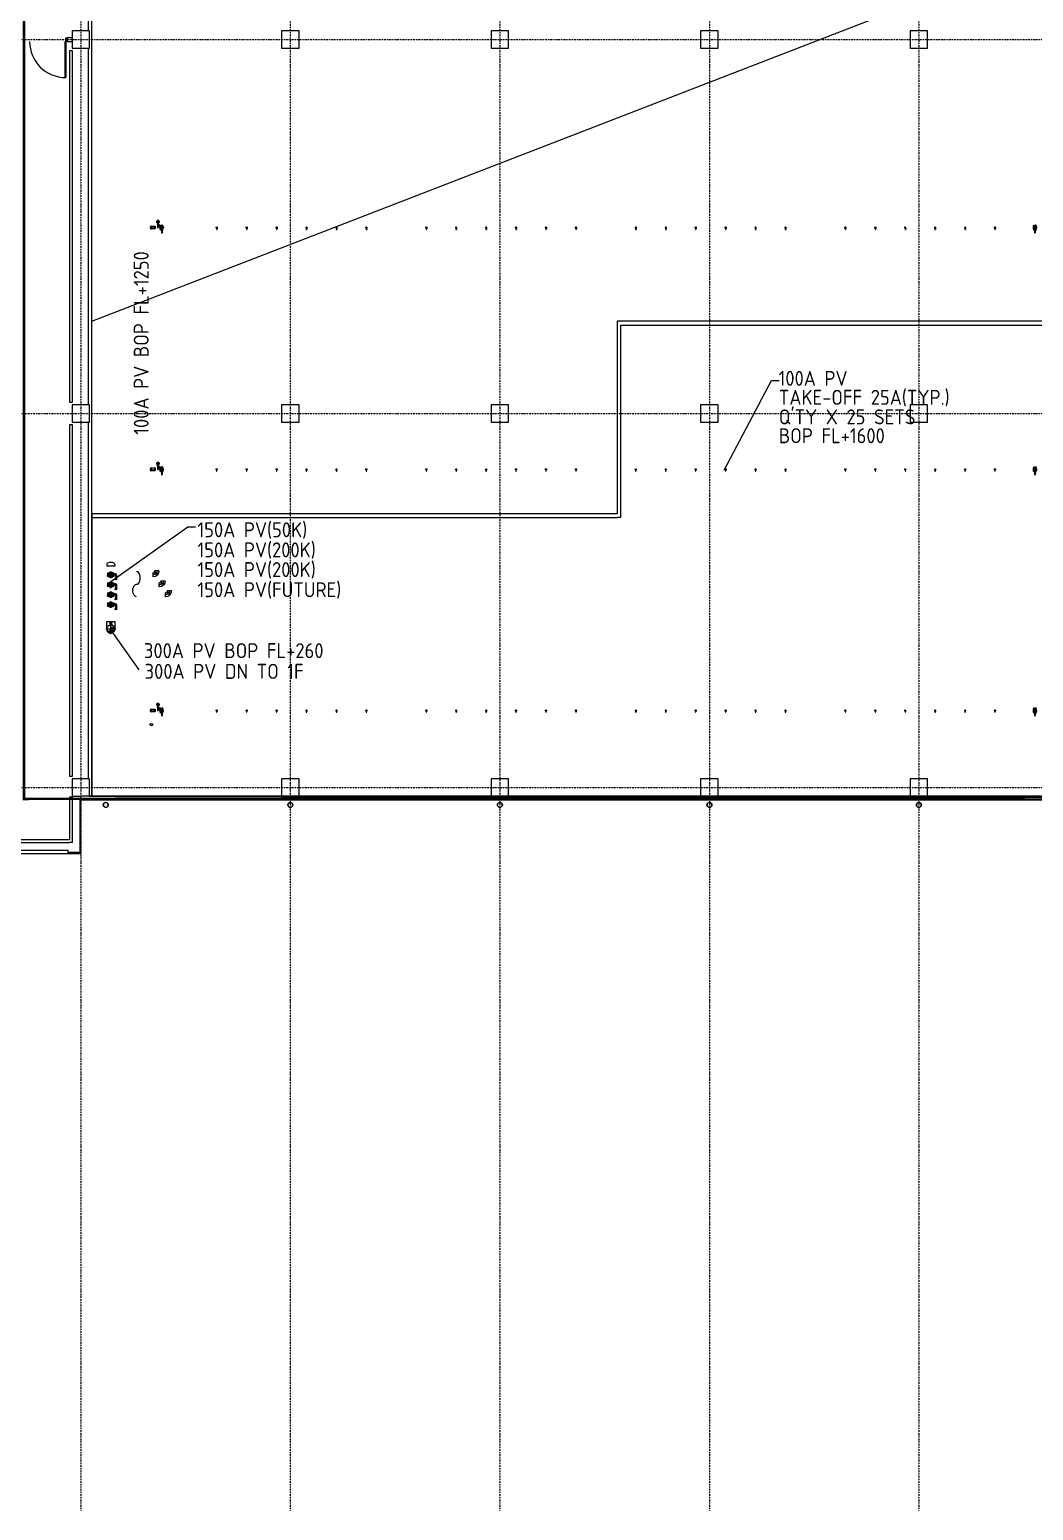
# Model space of a CAD drawing. Extents: x -122301 to 290600, y -29000 to 395522.
# Drawn here: x 15950 to 56188, y -29000 to 30400 of the extents above; entities that cross this region are included whole.
import ezdxf
from ezdxf.enums import TextEntityAlignment as Align

# ---------------------------------------------------------------- set-up
doc = ezdxf.new("R2010")
doc.units = 0
doc.header["$LTSCALE"] = 10
for name, pattern in [('H12PL2$0$JJP_三點線', [0.9, 0.3, -0.15, 0, -0.15, 0, -0.15, 0, -0.15]), ('XFM7P20PV$0$CENTER', [2, 1.25, -0.25, 0.25, -0.25]), ('XFM7P20PV$0$中心', [29.999999, 12, -6, 6, -6]), ('XFM7P20PV-200K$0$CENTER', [2, 1.25, -0.25, 0.25, -0.25])]:
    doc.linetypes.add(name, pattern=pattern)
for name, color, linetype in [('H12PL2$0$A-OBJE-2D', 252, 'Continuous'), ('H12PL2$0$A-OBJE-MEP', 252, 'Continuous'), ('H12PL2$0$A-WALL-EX', 252, 'Continuous'), ('H12PL2$0$A-WALL-IN', 252, 'Continuous'), ('H12PL2$0$A-WALL-IN.200K', 252, 'Continuous'), ('H12PL2$0$Door', 252, 'Continuous'), ('H12PL2$0$S-COL', 252, 'Continuous'), ('H12PL2$0$S-GRID', 252, 'Continuous'), ('H12PL2$0$S-SLAB-SHOW.200K', 252, 'Continuous'), ('XFM7P20PV$0$PIPE-TEXT', 252, 'Continuous'), ('XFM7P20PV$0$U-PV-PIPE', 252, 'Continuous'), ('XFM7P20PV$0$U-PV-TXT', 252, 'Continuous'), ('XFM7P20PV-200K$0$PCWS-16.7-P', 4, 'Continuous'), ('XFM7P20PV-200K$0$PIPE-TEXT', 1, 'Continuous'), ('XFM7P20PV-200K$0$U-PV-PIPE', 180, 'Continuous'), ('XFM7P20PV-200K$0$U-PV-TXT', 3, 'Continuous')]:
    doc.layers.add(name, color=color, linetype=linetype)
doc.styles.add('XFM7P20PV$0$aa-txt', font='isocp.shx', dxfattribs={"bigfont": 'chineset'})
doc.styles.add('XFM7P20PV$0$dim-txt', font='isocp.shx', dxfattribs={"width": 0.7, "bigfont": 'chineset'})
doc.styles.add('XFM7P20PV$0$Standard', font='txt.shx', dxfattribs={"bigfont": 'chineset.shx'})
doc.styles.add('XFM7P20PV-200K$0$aa-txt', font='isocp.shx', dxfattribs={"bigfont": 'chineset'})
doc.styles.add('XFM7P20PV-200K$0$dim-txt', font='isocp.shx', dxfattribs={"width": 0.7, "bigfont": 'chineset'})
doc.dimstyles.new('XFM7P20PV$0$adim-100', dxfattribs={"dimscale": 100, "dimtxt": 0.25, "dimasz": 0.25, "dimexe": 0.1, "dimexo": 0.5, "dimgap": 0.15, "dimtad": 0, "dimdec": 4, "dimtxsty": 'XFM7P20PV$0$dim-txt', "dimcen": -0.025, "dimclrd": 3, "dimclre": 3, "dimclrt": 256, "dimadec": 0, "dimazin": 0, "dimtfac": 1, "dimtdec": 4, "dimtmove": 0, "dimatfit": 3, "dimfxl": 1.25, "dimarcsym": 0})
doc.dimstyles.new('XFM7P20PV-200K$0$adim-100', dxfattribs={"dimscale": 100, "dimtxt": 0.25, "dimasz": 0.25, "dimexe": 0.1, "dimexo": 0.5, "dimgap": 0.15, "dimtad": 0, "dimdec": 4, "dimtxsty": 'XFM7P20PV-200K$0$dim-txt', "dimcen": -0.025, "dimclrd": 3, "dimclre": 3, "dimclrt": 256, "dimadec": 0, "dimazin": 0, "dimtfac": 1, "dimtdec": 4, "dimtmove": 0, "dimatfit": 3, "dimfxl": 1.25, "dimarcsym": 0})

# ---------------------------------------------------------------- blocks, each defined once
blk = doc.blocks.new('H12PL2')
at = {"layer": 'H12PL2$0$A-OBJE-2D', "lineweight": 0}
blk.add_line((18450, 18700), (192000, 85950), dxfattribs=at)
at = {"layer": 'H12PL2$0$A-OBJE-MEP', "lineweight": 0, "flags": 128}
for points in [[(19095, -700, 1), (18905, -700, 1)], [(26495, -700, 1), (26305, -700, 1)], [(34895, -700, 1), (34705, -700, 1)], [(43295, -700, 1), (43105, -700, 1)], [(51695, -700, 1), (51505, -700, 1)]]:
    blk.add_lwpolyline(points, format="xyb", close=True, dxfattribs=at)
at = {"layer": 'H12PL2$0$A-OBJE-MEP', "lineweight": 0}
for centre in [(19000, -700), (26400, -700), (34800, -700), (43200, -700), (51600, -700)]:
    blk.add_circle(centre, 100, dxfattribs=at)
at = {"layer": 'H12PL2$0$A-WALL-EX', "lineweight": 0}
blk.add_line((68150, -465), (18000, -465), dxfattribs=at)
at = {"layer": 'H12PL2$0$A-WALL-EX', "lineweight": 0, "flags": 128}
for points in [[(18000, -482.5), (17965, -482.5)], [(17965, -482.5), (17965, -2615)], [(68150, -350), (18000, -350)], [(18000, -465), (18000, -350)], [(18000, -482.5), (18000, -465)], [(18000, -500), (68150, -500)], [(18000, -500), (68150, -500)], [(18000, -500), (68150, -500)], [(18000, -2650), (18000, -500)], [(17500, -2530), (-380, -2530)], [(-380, -2650), (17500, -2650)], [(17500, -2650), (17500, -2530)], [(17965, -2615), (17500, -2615)], [(17500, -2615), (17500, -2650)], [(17500, -2650), (17965, -2650)], [(17965, -2650), (18000, -2650)]]:
    blk.add_lwpolyline(points, dxfattribs=at)
at = {"layer": 'H12PL2$0$A-WALL-IN', "lineweight": 0}
blk.add_line((17450, 29925), (17450, 30075), dxfattribs=at)
at = {"layer": 'H12PL2$0$A-WALL-IN', "lineweight": 0, "flags": 128}
for points in [[(18450, -350), (18450, 83030)], [(18300, 44650), (18300, 30350)], [(17650, 30075), (17450, 30075)], [(17450, 29925), (17650, 29925)], [(17672, 29550), (17550, 29550)], [(17550, 29550), (17550, 15450)], [(17672, 15450), (17672, 29550)], [(18300, 29650), (18300, 15350)], [(17550, 15450), (17672, 15450)], [(17672, 14550), (17550, 14550)], [(17550, 14550), (17550, 450)], [(17672, 450), (17672, 14550)], [(18300, 14650), (18300, 350)], [(17550, 450), (17672, 450)], [(17672, -385), (17550, -385)], [(17550, -385), (17550, -2100)], [(17672, -2212.5), (17672, -385)], [(18350, -350), (18450, -350)], [(-112.5, -2212.5), (17550, -2212.5)], [(17550, -2100), (0, -2100)], [(17672, -2212.5), (17550, -2212.5)]]:
    blk.add_lwpolyline(points, dxfattribs=at)
at = {"layer": 'H12PL2$0$A-WALL-IN.200K', "lineweight": 0, "flags": 128}
for points in [[(39500, 18700), (39500, 18550)], [(243150, 18700), (39500, 18700)], [(39500, 18550), (39500, 10975)], [(39650, 10825), (39650, 18550)], [(39650, 18550), (178300, 18550)], [(39500, 10975), (18450, 10975)], [(18450, 10825), (18450, 10975)], [(18450, 10825), (39500, 10825)], [(39650, 10825), (39500, 10825)]]:
    blk.add_lwpolyline(points, dxfattribs=at)
at = {"layer": 'H12PL2$0$Door', "lineweight": 0}
for p, q in [((17370, 28475), (17370, 29925)), ((17370, 29925), (17400, 29925)), ((17400, 29925), (17400, 30075)), ((17400, 30075), (17450, 30075)), ((17400, 29925), (17400, 28475)), ((17450, 29925), (17400, 29925)), ((17450, 30075), (17450, 29925)), ((17400, 28475), (17370, 28475))]:
    blk.add_line(p, q, dxfattribs=at)
blk.add_arc((17400, 29925), 1450, 180, 270, dxfattribs=at)
at = {"layer": 'H12PL2$0$S-COL', "lineweight": 0, "flags": 128}
for points in [[(17650, 29650), (18350, 29650), (18350, 30350), (17650, 30350)], [(17650, 29650), (18350, 29650), (18350, 30350), (17650, 30350)], [(26050, 29650), (26750, 29650), (26750, 30350), (26050, 30350)], [(34450, 29650), (35150, 29650), (35150, 30350), (34450, 30350)], [(42850, 29650), (43550, 29650), (43550, 30350), (42850, 30350)], [(51250, 29650), (51950, 29650), (51950, 30350), (51250, 30350)], [(17650, 14650), (18350, 14650), (18350, 15350), (17650, 15350)], [(17650, 14650), (18350, 14650), (18350, 15350), (17650, 15350)], [(26050, 14650), (26750, 14650), (26750, 15350), (26050, 15350)], [(34450, 14650), (35150, 14650), (35150, 15350), (34450, 15350)], [(42850, 14650), (43550, 14650), (43550, 15350), (42850, 15350)], [(51250, 14650), (51950, 14650), (51950, 15350), (51250, 15350)]]:
    blk.add_lwpolyline(points, close=True, dxfattribs=at)
for points in [[(18350, -350), (18350, 350), (17650, 350), (17650, -350), (18000, -350)], [(18350, -350), (18350, 350), (17650, 350), (17650, -350), (18000, -350)], [(26750, -350), (26750, 350), (26050, 350), (26050, -350)], [(35150, -350), (35150, 350), (34450, 350), (34450, -350)], [(43550, -350), (43550, 350), (42850, 350), (42850, -350)], [(51950, -350), (51950, 350), (51250, 350), (51250, -350)]]:
    blk.add_lwpolyline(points, dxfattribs=at)
at = {"layer": 'H12PL2$0$S-GRID', "linetype": 'H12PL2$0$JJP_三點線', "lineweight": 0}
for p, q in [((18000, 128250), (18000, -28000)), ((26400, 128250), (26400, -28000)), ((34800, 128250), (34800, -28000)), ((43200, 128250), (43200, -28000)), ((51600, 128250), (51600, -28000)), ((-29000, 30000), (289600, 30000)), ((-29000, 15000), (289600, 15000)), ((-29000, 0), (289600, 0)), ((18000, -28000), (18000, -29000)), ((26400, -28000), (26400, -29000)), ((34800, -28000), (34800, -29000)), ((43200, -28000), (43200, -29000)), ((51600, -28000), (51600, -29000))]:
    blk.add_line(p, q, dxfattribs=at)
at = {"layer": 'H12PL2$0$S-SLAB-SHOW.200K', "lineweight": 0, "flags": 128}
blk.add_lwpolyline([(18450, -350), (167450, -350), (167450, 15400), (178450, 15400), (178450, 18700), (39500, 18700), (39500, 10975), (18450, 10975)], close=True, dxfattribs=at)
blk = doc.blocks.new('XFM7P20PV$0$A$Cab634a56')
at = {"layer": 'XFM7P20PV$0$U-PV-PIPE'}
h = blk.add_hatch(dxfattribs=at)
h.set_pattern_fill('ANSI31', color=3, scale=15, style=0)
h.set_pattern_definition([(45, (-38206.89, -63929.86), (-33.67596, 33.67596), [])])
edge = h.paths.add_edge_path()
edge.add_arc((127, 151), 84.1, 90, 270)
edge.add_arc((127, 109), 42.1, 270, 450)
edge.add_arc((127, 193), 42.1, 90, 270, ccw=False)
at = {"layer": 'XFM7P20PV$0$U-PV-PIPE', "color": 3}
for p, q in [((254, 151, 0), (0, 151, 0)), ((63, 256, 0), (68, 246, 0)), ((63, 45, 0), (68, 56, 0)), ((72, 260, 0), (75, 253, 0)), ((72, 42, 0), (75, 49, 0)), ((77, 353, 0), (184, 353, 0)), ((77, 353, 0), (77, 350, 0)), ((77, 350, 0), (184, 350, 0)), ((85, 289, 0), (101, 289, 0)), ((85, 280, 0), (95, 280, 0)), ((85, 22, 0), (95, 22, 0)), ((85, 13, 0), (168, 13, 0)), ((90, 350, 0), (90, 342, 0)), ((91, 341, 0), (162, 341, 0)), ((94, 341, 0), (94, 337, 0)), ((96, 337, 0), (104, 337, 0)), ((97, 337, 0), (97, 341, 0)), ((100, 335, 0), (100, 343, 0)), ((100, 220, 0), (154, 220, 0)), ((100, 82, 0), (154, 82, 0)), ((100, 82, 0), (154, 82, 0)), ((100, 82, 0), (154, 82, 0)), ((103, 337, 0), (103, 341, 0)), ((103, 217, 0), (103, 191, 0)), ((103, 191, 0), (150, 191, 0)), ((103, 84, 0), (103, 111, 0)), ((150, 111, 0), (103, 111, 0)), ((104, 353, 0), (141, 353, 0)), ((105, 337, 0), (105, 341, 0)), ((106, 220, 0), (147, 220, 0)), ((106, 82, 0), (147, 82, 0)), ((106, 82, 0), (147, 82, 0)), ((106, 82, 0), (147, 82, 0)), ((109, 151, 0), (109, 181, 0)), ((109, 181, 0), (145, 181, 0)), ((109, 151, 0), (109, 120, 0)), ((145, 120, 0), (109, 120, 0)), ((110, 332, 0), (110, 256, 0)), ((110, 332, 0), (110, 256, 0)), ((110, 45, 0), (110, 13, 0)), ((112, 362, 0), (112, 373, 0)), ((115, 376, 0), (140, 376, 0)), ((118, 199, 0), (134, 199, 0)), ((119, 98, 0), (135, 98, 0)), ((121, 369, 0), (132, 369, 0)), ((121, 369, 0), (121, 250, 0)), ((122, 376, 0), (337, 376, 0)), ((127, 385, 0), (127, 0, 0)), ((127, 260, 0), (127, 41, 0)), ((132, 369, 0), (132, 250, 0)), ((144, 362, 0), (195, 362, 0)), ((144, 362, 0), (144, 355, 0)), ((144, 332, 0), (144, 256, 0)), ((144, 45, 0), (144, 13, 0)), ((145, 151, 0), (145, 181, 0)), ((145, 151, 0), (145, 120, 0)), ((148, 337, 0), (148, 341, 0)), ((150, 337, 0), (158, 337, 0)), ((150, 217, 0), (150, 191, 0)), ((150, 84, 0), (150, 111, 0)), ((151, 337, 0), (151, 341, 0)), ((168, 289, 0), (153, 289, 0)), ((154, 335, 0), (154, 343, 0)), ((157, 337, 0), (157, 341, 0)), ((168, 280, 0), (158, 280, 0)), ((168, 22, 0), (158, 22, 0)), ((159, 337, 0), (159, 341, 0)), ((164, 350, 0), (164, 342, 0)), ((182, 260, 0), (179, 253, 0)), ((182, 42, 0), (179, 49, 0)), ((181, 337, 0), (201, 349, 0)), ((181, 337, 0), (181, 348, 0)), ((183, 349, 0), (182, 349, 0)), ((184, 354, 0), (184, 362, 0)), ((184, 354, 0), (187, 354, 0)), ((184, 353, 0), (184, 350, 0)), ((184, 350, 0), (184, 352, 0)), ((185, 353, 0), (190, 354, 0)), ((190, 256, 0), (186, 246, 0)), ((190, 45, 0), (186, 56, 0)), ((187, 354, 0), (187, 362, 0)), ((190, 354, 0), (193, 354, 0)), ((192, 347, 0), (193, 354, 0)), ((193, 354, 0), (200, 358, 0)), ((202, 364, 0), (214, 364, 0)), ((208, 359, 0), (208, 370, 0)), ((209, 351, 0), (257, 341, 0)), ((219, 358, 0), (231, 356, 0)), ((221, 367, 0), (266, 367, 0)), ((229, 365, 0), (240, 367, 0)), ((229, 365, 0), (243, 365, 0)), ((229, 364, 0), (243, 362, 0)), ((229, 364, 0), (243, 364, 0)), ((229, 362, 0), (243, 362, 0)), ((229, 360, 0), (243, 358, 0)), ((229, 360, 0), (243, 360, 0)), ((229, 359, 0), (242, 356, 0)), ((242, 356, 0), (229, 358, 0)), ((231, 360, 0), (231, 356, 0)), ((231, 356, 0), (243, 354, 0)), ((232, 361, 0), (242, 359, 0)), ((236, 371, 0), (236, 383, 0)), ((236, 369, 0), (236, 350, 0)), ((243, 358, 0), (242, 353, 0)), ((242, 353, 0), (335, 335, 0)), ((335, 335, 0), (327, 324, 0))]:
    blk.add_line(p, q, dxfattribs=at)
at = {"layer": 'XFM7P20PV$0$U-PV-PIPE', "color": 3, "elevation": 0}
blk.add_lwpolyline([(127, 67, -1), (127, 235, 1), (127, 151, -1)], format="xyb", close=True, dxfattribs=at)
at = {"layer": 'XFM7P20PV$0$U-PV-PIPE', "color": 3}
for centre, radius in [((127, 151, 0), 98.9), ((127, 151, 0), 90.5), ((127, 151, 0), 84.1), ((127, 151, 0), 82.5), ((127, 199, 0), 3.79), ((127, 98, 0), 3.79), ((208, 364, 0), 2.8), ((208, 364, 0), 2.8)]:
    blk.add_circle(centre, radius, dxfattribs=at)
for centre, radius, start, end in [((127, 151, 0), 109, 165.75197, 194.24803), ((20, 194, 0), 16.6, 276.14911, 39.85089), ((20, 108, 0), 16.6, 320.14911, 83.85089), ((127, 151, 0), 109, 122.38367, 150.24803), ((127, 151, 0), 109, 209.75197, 237.61633), ((127, 151, 0), 74.4, 111.26509, 248.56374), ((85, 265, 0), 23.6, 90, 202.12738), ((85, 36, 0), 23.6, 157.87262, 270), ((52, 239, 0), 17, 310.24592, 22.12738), ((52, 62, 0), 17, 337.87262, 49.75408), ((85, 265, 0), 14.5, 90, 202.12738), ((85, 36, 0), 14.5, 157.87262, 270), ((89, 258, 0), 15, 202.12738, 289.59243), ((89, 44, 0), 15, 70.40757, 157.87262), ((91, 342, 0), 1.58, 180, 270), ((96, 338, 0), 1.64, 212.34398, 327.65602), ((95, 265, 0), 14.5, 0, 90), ((95, 36, 0), 14.5, 270, 0), ((100, 342, 0), 5.42, 239.2794, 300.7206), ((127, 151, 0), 74.4, 68.65875, 111.34125), ((127, 151, 0), 74.4, 248.65875, 291.34125), ((127, 151, 0), 74.4, 248.65875, 291.34125), ((127, 151, 0), 74.4, 248.65875, 291.34125), ((101, 332, 0), 9.16, 0, 90), ((101, 298, 0), 9.08, 270, 0), ((100, 256, 0), 10, 284.41458, 0), ((100, 45, 0), 10, 0, 75.58542), ((104, 338, 0), 1.64, 212.34398, 327.65602), ((106, 217, 0), 2.93, 90, 180), ((105, 191, 0), 1.95, 180, 237.20283), ((105, 111, 0), 1.95, 122.79717, 180), ((106, 85, 0), 2.93, 180, 270), ((106, 85, 0), 2.93, 180, 270), ((106, 84, 0), 2.93, 180, 270), ((103, 362, 0), 8.75, 274.46727, 6.15073), ((99, 181, 0), 9.75, 0, 57.20283), ((99, 120, 0), 9.75, 302.79717, 0), ((115, 373, 0), 2.8, 90, 180), ((141, 355, 0), 2.8, 270, 0), ((153, 332, 0), 9.16, 90, 180), ((153, 298, 0), 9.08, 180, 270), ((158, 265, 0), 14.5, 90, 180), ((154, 256, 0), 10, 180, 255.58542), ((154, 45, 0), 10, 104.41458, 180), ((158, 36, 0), 14.5, 180, 270), ((155, 181, 0), 9.75, 122.79717, 180), ((155, 120, 0), 9.75, 180, 237.20283), ((147, 217, 0), 2.93, 0.15727, 90), ((147, 85, 0), 2.93, 270, 359.84273), ((147, 85, 0), 2.93, 270, 359.84273), ((147, 84, 0), 2.93, 270, 359.84273), ((150, 338, 0), 1.64, 212.34398, 327.65602), ((148, 191, 0), 1.95, 302.79717, 0), ((148, 111, 0), 1.95, 0, 57.20283), ((154, 342, 0), 5.42, 239.2794, 300.7206), ((127, 151, 0), 74.4, 291.43626, 68.73491), ((158, 338, 0), 1.64, 212.34398, 327.65602), ((165, 258, 0), 15, 250.40757, 337.87262), ((165, 44, 0), 15, 22.12738, 109.59243), ((162, 342, 0), 1.58, 270, 0), ((168, 265, 0), 23.6, 337.87262, 90), ((168, 265, 0), 14.5, 337.87262, 90), ((168, 36, 0), 23.6, 270, 22.12738), ((168, 36, 0), 14.5, 270, 22.12738), ((182, 348, 0), 0.932, 89.9795, 179.9795), ((183, 350, 0), 0.932, 269.9795, 359.9795), ((185, 352, 0), 0.932, 99.44182, 179.9795), ((202, 239, 0), 17, 157.87262, 229.75408), ((127, 151, 0), 109, 29.75197, 57.61633), ((127, 151, 0), 109, 302.38367, 330.24803), ((202, 62, 0), 17, 130.24592, 202.12738), ((195, 356, 0), 5.73, 46.54247, 90), ((208, 370, 0), 13, 226.54247, 271.32767), ((198, 360, 0), 2.78, 299.9795, 21.61347), ((208, 364, 0), 7.46, 352.23004, 201.61347), ((209, 334, 0), 16.8, 89.9795, 119.9795), ((208, 370, 0), 13, 268.67233, 347.64212), ((220, 363, 0), 4.67, 172.23004, 258.70493), ((234, 194, 0), 16.6, 140.14911, 263.85089), ((234, 108, 0), 16.6, 96.14911, 219.85089), ((229, 365, 0), 0.859, 90, 270), ((229, 361, 0), 0.859, 90, 270), ((229, 359, 0), 0.859, 90, 270), ((229, 357, 0), 0.859, 90, 270), ((229, 361, 0), 0.859, 355.47212, 4.48688), ((232, 360, 0), 0.932, 78.70493, 168.70493), ((127, 151, 0), 109, 345.75197, 14.24803), ((242, 358, 0), 0.932, 348.70493, 78.70493), ((243, 365, 0), 0.859, 269.959, 89.959), ((243, 361, 0), 0.859, 269.959, 89.959), ((243, 357, 0), 0.859, 269.959, 89.959), ((243, 355, 0), 0.859, 269.959, 89.959), ((261, 333, 0), 9.85, 27.07246, 119.81851), ((272, 338, 0), 1.72, 207.07246, 310.56948), ((279, 329, 0), 9.85, 27.82661, 130.56948), ((289, 335, 0), 1.72, 207.82661, 311.02862), ((297, 326, 0), 9.85, 31.69248, 131.02862), ((307, 332, 0), 1.72, 211.69248, 307.24765), ((314, 323, 0), 9.85, 11.6335, 127.24765), ((325, 325, 0), 1.72, 191.6335, 320.41079)]:
    blk.add_arc(centre, radius, start, end, dxfattribs=at)
blk.add_point((164, 350, 0), dxfattribs=at)
blk = doc.blocks.new('XFM7P20PV$0$Ca-200')
for p, q in [((-11, 0), (11, 0)), ((11, -4.3), (11, 0)), ((-11, -4.3), (-11, 0))]:
    blk.add_line(p, q)
for centre, radius, start, end in [((-6.8, -4.3), 4.2, 180, 241.9082), ((0, 8.4), 18.5, 241.9082, 298.0918), ((6.8, -4.3), 4.2, 298.0918, 0)]:
    blk.add_arc(centre, radius, start, end)
blk = doc.blocks.new('XFM7P20PV$0$A$C3258317C')
for p, q in [((0, 237), (0, 68)), ((237, 0), (68, 0))]:
    blk.add_line(p, q)
for radius in [237, 68.3]:
    blk.add_arc((0, 0), radius, 0, 90)
at = {"color": 1, "linetype": 'XFM7P20PV$0$CENTER'}
blk.add_arc((0, 0), 152, 0, 90, dxfattribs=at)
at = {"color": 0, "style": 'XFM7P20PV$0$Standard'}
blk.add_text('SR', height=75, dxfattribs=at).set_placement((54, 57))
blk = doc.blocks.new('XFM7P20PV-200K$0$A$Ca860cff7')
at = {"color": 0, "linetype": 'ByBlock'}
for p, q in [((0, 140), (0, 117)), ((168, 140), (0, 140)), ((25, 36), (2, 98)), ((27, 0), (27, 16)), ((141, 0), (27, 0)), ((141, 0), (141, 16)), ((141, 0), (141, 16)), ((143, 36), (166, 98)), ((168, 140), (168, 117))]:
    blk.add_line(p, q, dxfattribs=at)
for centre, start, end in [((100, 117), 180, 191.18688), ((-73, 16), 0, 11.18688), ((241, 16), 168.81312, 180), ((68, 117), 348.81312, 0)]:
    blk.add_arc(centre, 100, start, end, dxfattribs=at)
blk = doc.blocks.new('XFM7P20PV-200K$0$A$C4b812c41')
at = {"color": 1, "linetype": 'ByBlock'}
for p, q in [((10, 59), (328, 59)), ((82, 81), (67, 95)), ((103, 86), (103, 32)), ((125, 38), (139, 23))]:
    blk.add_line(p, q, dxfattribs=at)
at = {"color": 3, "linetype": 'ByBlock'}
for p, q in [((19, 59), (19, 59)), ((19, 59), (19, 59)), ((23, 63), (51, 63)), ((23, 56), (51, 56)), ((38, 83), (37, 63)), ((37, 56), (38, 35)), ((40, 85), (38, 83)), ((38, 83), (56, 83)), ((38, 35), (40, 33)), ((38, 35), (56, 35)), ((40, 85), (57, 85)), ((40, 33), (57, 33)), ((59, 58), (59, 60)), ((59, 60), (67, 60)), ((59, 58), (67, 58)), ((60, 52), (65, 53)), ((62, 44), (67, 46)), ((64, 70), (64, 68)), ((65, 37), (72, 41)), ((67, 63), (67, 65)), ((67, 60), (67, 58)), ((72, 94), (68, 87)), ((68, 87), (72, 81)), ((70, 31), (73, 34)), ((72, 94), (79, 94)), ((72, 81), (79, 81)), ((73, 59), (87, 68)), ((73, 59), (87, 50)), ((75, 26), (78, 29)), ((83, 87), (79, 94)), ((79, 81), (83, 87)), ((81, 21), (85, 28)), ((85, 128), (85, 121)), ((88, 18), (90, 22)), ((93, 136), (97, 136)), ((94, 76), (122, 76)), ((94, 43), (122, 43)), ((96, 16), (97, 20)), ((97, 136), (97, 131)), ((102, 125), (97, 131)), ((101, 65), (107, 65)), ((101, 54), (107, 54)), ((102, 15), (102, 23)), ((104, 23), (102, 23)), ((104, 15), (102, 15)), ((103, 31), (103, 88)), ((103, 31), (103, 88)), ((103, 78), (103, 39)), ((103, 70), (103, 49)), ((103, 70), (103, 49)), ((103, 70), (103, 49)), ((104, 15), (104, 23)), ((105, 125), (108, 129)), ((108, 17), (108, 21)), ((110, 17), (110, 21)), ((113, 124), (111, 129)), ((112, 24), (111, 24)), ((112, 22), (111, 22)), ((112, 16), (111, 16)), ((112, 15), (111, 15)), ((113, 17), (113, 21)), ((115, 17), (115, 21)), ((116, 124), (120, 128)), ((125, 122), (123, 127)), ((128, 37), (124, 31)), ((124, 31), (128, 25)), ((127, 121), (132, 124)), ((128, 74), (207, 74)), ((128, 45), (207, 45)), ((128, 37), (135, 38)), ((128, 25), (135, 25)), ((135, 117), (134, 122)), ((139, 31), (135, 38)), ((135, 25), (139, 31)), ((137, 116), (143, 118)), ((145, 111), (145, 116)), ((147, 109), (152, 110)), ((161, 30), (147, 30)), ((163, 32), (148, 32)), ((153, 103), (154, 108)), ((155, 101), (160, 101)), ((160, 93), (162, 98)), ((161, 91), (167, 90)), ((163, 32), (161, 30)), ((163, 41), (163, 32)), ((165, 83), (168, 88)), ((172, 41), (165, 41)), ((166, 81), (171, 79)), ((170, 74), (172, 76)), ((207, 74), (228, 72)), ((207, 45), (228, 46)), ((228, 72), (310, 72)), ((228, 46), (310, 46))]:
    blk.add_line(p, q, dxfattribs=at)
for points in [[(81, 109), (0, 109), (0, 85), (57, 85)], [(85, 10), (0, 10), (0, 33), (57, 33)], [(85, 119), (37, 119), (37, 109)], [(170, 10), (170, 0), (37, 0), (37, 10)], [(207, 33), (207, 10), (121, 10)], [(170, 109), (170, 119), (135, 119)], [(207, 85), (207, 109), (145, 109)], [(163, 33), (207, 33)], [(166, 85), (207, 85)]]:
    blk.add_lwpolyline(points, dxfattribs=at)
for points in [[(64, 70, 0.120011), (63, 69, 0.104957), (62, 68, 0.088923), (61, 68, 0.080167), (61, 66, 0.080167), (61, 65, 0.088923), (62, 64, 0.104957), (63, 64, 0.120011), (64, 63, 0.120011), (65, 64, 0.104957), (66, 64, 0.088923), (66, 65, 0.088923)], [(64, 68, 0.120011), (63, 68, 0.104957), (63, 68, 0.088923), (63, 67, 0.080167), (63, 66, 0.080167), (63, 66, 0.088923), (63, 65, 0.104957), (63, 65, 0.120011), (64, 65, 0.120011), (64, 65, 0.104957), (65, 65, 0.088923), (65, 66)], [(67, 63, 0.108254), (68, 64, 0.102013), (69, 64, 0.094273), (70, 65, 0.089446), (70, 66, 0.089446), (70, 68, 0.094273), (69, 69, 0.102013), (68, 69, 0.108254), (67, 70, 0.108254), (66, 69, 0.207462), (65, 68, -0.005899), (65, 66)], [(67, 65, 0.108254), (68, 65, 0.102013), (68, 65, 0.094273), (68, 66, 0.089446), (69, 66, 0.089446), (68, 67, 0.094273), (68, 68, 0.102013), (68, 68, 0.108254), (67, 68, 0.088886), (67, 68, 0.178069), (67, 67, -0.005748), (66, 66, -0.005748)]]:
    blk.add_lwpolyline(points, format="xyb", dxfattribs=at)
for centre in [(76, 87), (131, 31)]:
    blk.add_circle(centre, 5.1, dxfattribs=at)
for centre, radius, start, end in [((23, 59), 3.22, 90, 180), ((23, 59), 3.22, 180, 270), ((103, 59), 52.9, 121.18658, 328.81342), ((63, 66), 1.88, 341.66631, 342.65462), ((66, 66), 0.559, 333.60404, 355.76216), ((66, 121), 19.3, 301.18658, 0), ((93, 128), 7.74, 90, 180), ((111, 59), 25.7, 143.7197, 216.2803), ((94, 72), 3.87, 90, 143.7197), ((94, 46), 3.87, 216.2803, 270), ((101, 59), 5.71, 90, 270), ((103, 126), 1.7, 217.5, 322.5), ((107, 59), 5.71, 270, 90), ((109, 128), 1.7, 27.5, 142.5), ((111, 21), 2.76, 90, 180), ((111, 17), 2.76, 180, 270), ((111, 21), 1.26, 90, 180), ((111, 17), 1.26, 180, 270), ((112, 21), 2.76, 0, 90), ((112, 21), 1.26, 0, 90), ((112, 17), 1.26, 270, 0), ((112, 17), 2.76, 270, 0), ((115, 125), 1.7, 207.5, 312.5), ((121, 126), 1.7, 17.5, 132.5), ((128, 85), 10.5, 233.1301, 270), ((128, 34), 10.5, 90, 126.8699), ((126, 122), 1.7, 197.5, 302.5), ((133, 122), 1.7, 7.5, 122.5), ((137, 117), 1.7, 187.5, 292.5), ((143, 116), 1.7, 357.5, 112.5), ((146, 110), 1.7, 177.5, 282.5), ((165, 22), 19.3, 90, 148.81342), ((152, 108), 1.7, 347.5, 102.5), ((155, 102), 1.7, 167.5, 272.5), ((160, 99), 1.7, 337.5, 92.5), ((161, 93), 1.7, 157.5, 262.5), ((166, 82), 1.7, 147.5, 252.5), ((166, 89), 1.7, 327.5, 82.5), ((171, 77), 1.7, 317.5, 72.5), ((172, 49), 7.74, 270, 325.82289), ((310, 59), 13, 270, 90)]:
    blk.add_arc(centre, radius, start, end, dxfattribs=at)
at = {"color": 1, "linetype": 'ByBlock'}
for start, end in [(121.83335, 148.16665), (301.83335, 328.16665)]:
    blk.add_arc((104, 59), 39.6, start, end, dxfattribs=at)
blk = doc.blocks.new('XFM7P20PV-200K$0$球塞閥-二件式-15A-正視-捷流')
blk.add_line((-31, 56), (-31, 51))
at = {"color": 0, "linetype": 'Continuous', "lineweight": 0, "extrusion": (0, 1, -2.22045e-16)}
for p, q in [((-31, 52), (-30, 52)), ((-30, 52), (-11, 30)), ((-10, 32), (-28, 54)), ((-28, 12), (-15, 12)), ((-28, 0), (-28, 12)), ((-28, 0), (-15, 0)), ((-28, -12), (-28, 0)), ((-15, 0), (-15, 16)), ((5, 16), (-15, 16)), ((-11, 30), (-9, 29)), ((8, 32), (-10, 32)), ((-9, 38), (-9, 33)), ((-9, 38), (-5, 38)), ((-5, 33), (-9, 33)), ((-9, 29), (8, 29)), ((-9, 27), (-9, 16)), ((9, 27), (-9, 27)), ((-7, 23), (-6, 23)), ((-7, 20), (-7, 23)), ((-6, 20), (-7, 20)), ((-6, 23), (-3, 23)), ((-6, 20), (-6, 23)), ((-3, 20), (-6, 20)), ((-5, 38), (5, 38)), ((-5, 33), (-5, 38)), ((5, 33), (-5, 33)), ((-4, 39), (-4, 38)), ((4, 39), (-4, 39)), ((-4, 33), (-4, 32)), ((-4, 29), (-4, 27)), ((-3, 20), (-3, 23)), ((4, 38), (4, 39)), ((4, 32), (4, 33)), ((4, 27), (4, 29)), ((5, 38), (9, 38)), ((5, 33), (5, 38)), ((9, 33), (5, 33)), ((5, 16), (5, 0)), ((7, 0), (7, 17)), ((16, 17), (7, 17)), ((9, 33), (9, 38)), ((9, 17), (9, 27)), ((9, 27), (9, 26)), ((9, 27), (12, 27)), ((9, 26), (9, 21)), ((9, 23), (9, 23)), ((9, 21), (12, 21)), ((12, 20), (9, 20)), ((12, 26), (12, 27)), ((12, 21), (12, 26)), ((12, 23), (12, 20)), ((12, 23), (12, 23)), ((16, 0), (16, 17)), ((16, 12), (28, 12)), ((16, 0), (28, 0)), ((28, 12), (28, 0)), ((28, 0), (28, -12)), ((-28, -12), (-15, -12)), ((-15, -16), (-15, 0)), ((5, -16), (-15, -16)), ((5, 0), (5, -16)), ((5, -16), (7, -17)), ((7, -17), (7, 0)), ((16, -17), (7, -17)), ((16, -17), (16, 0)), ((16, -12), (28, -12))]:
    blk.add_line(p, q, dxfattribs=at)
at = {"color": 0, "linetype": 'Continuous', "lineweight": 0, "extrusion": (0, -1, -2.22045e-16)}
blk.add_line((5, 16), (7, 17), dxfattribs=at)
blk.add_lwpolyline([(-31, 56), (-105, 56), (-105, 51), (-31, 51)])
at = {"color": 0, "linetype": 'Continuous', "lineweight": 0}
blk.add_open_spline([(-28, 54), (-28, 54), (-29, 54), (-29, 55), (-30, 55), (-30, 55), (-31, 55)], degree=3, dxfattribs=at)
for points, knots in [([(12, 27), (12, 28), (12, 29), (11, 30), (11, 30), (10, 31), (10, 31), (9, 31), (8, 32), (8, 32)], [-6.586857, -6.586857, -6.586857, -6.586857, -4.917672, -4.917672, -3.301294, -3.301294, -1.594864, -1.594864, 0, 0, 0, 0]), ([(8, 29), (8, 29), (8, 29), (9, 29), (9, 29), (9, 28), (9, 28), (9, 28), (9, 28), (9, 27)], [-2.501227, -2.501227, -2.501227, -2.501227, -1.860628, -1.860628, -1.243575, -1.243575, -0.629521, -0.629521, 0, 0, 0, 0]), ([(9, 27), (9, 27), (9, 27), (9, 27), (9, 27), (9, 27), (9, 27), (9, 27), (9, 27), (9, 27)], [-0.7942743, -0.7942743, -0.7942743, -0.7942743, -0.7152172, -0.7152172, -0.6166439, -0.6166439, -0.3978503, -0.3978503, 0, 0, 0, 0]), ([(12, 27), (12, 27), (12, 27), (12, 27), (12, 27), (12, 27), (12, 27), (12, 27)], [-0.7953467, -0.7953467, -0.7953467, -0.7953467, -0.3971684, -0.3971684, -0.1815592, -0.1815592, 0, 0, 0, 0])]:
    blk.add_open_spline(points, degree=3, knots=knots, dxfattribs=at)
blk = doc.blocks.new('XFM7P20PV-200K$0$SC-100-壓力表')
for p, q in [((-0.8, 1.1), (9.2, 1.1)), ((-0.8, -1.1), (9.2, -1.1))]:
    blk.add_line(p, q)
at = {"linetype": 'ByBlock'}
for p, q in [((16, 1.1), (14.8, 1.1)), ((17.9, 1.2), (16.2, 1.2)), ((18.7, 1.1), (18.2, 1.1)), ((20.8, 3.6), (21.5, 2.8)), ((21.4, 0.1), (26.1, 1.9)), ((22.4, 1), (21.4, 0.1)), ((22.7, 0.1), (21.4, 0.1)), ((22.1, 4.3), (22.4, 3.3)), ((26.1, 1.9), (22.4, 1)), ((26.1, 1.9), (22.7, 0.1)), ((23.5, 4.5), (23.5, 3.5)), ((24.9, 4.3), (24.6, 3.3)), ((26.1, 3.6), (25.5, 2.8)), ((27.1, 2.6), (26.3, 2)), ((27.8, 1.4), (26.8, 1.1)), ((28, 0), (26.9, 0)), ((16, -1.1), (14.8, -1.1)), ((17.9, -1.2), (16.2, -1.2)), ((18.7, -1.1), (18.2, -1.1)), ((20.8, -3.6), (21.5, -2.8)), ((22.1, -4.3), (22.4, -3.3)), ((23.5, -4.5), (23.5, -3.5)), ((24.9, -4.3), (24.6, -3.3)), ((26.1, -3.6), (25.5, -2.8)), ((27.1, -2.6), (26.3, -2)), ((27.8, -1.4), (26.8, -1.1))]:
    blk.add_line(p, q, dxfattribs=at)
for points in [[(16, -1.6), (16, 1.6)], [(16.2, 2), (17.9, 2)], [(18.2, 1.6), (18.2, -1.6)], [(17.9, -2), (16.2, -2)]]:
    blk.add_lwpolyline(points, dxfattribs=at)
for radius in [4.95, 4.5]:
    blk.add_circle((23.5, 0), radius, dxfattribs=at)
blk.add_arc((0, 0), 1.33, 126.8699, 233.1301)
for centre, radius, start, end in [((16.5, 1.6), 0.483, 120.32442, 239.67558), ((19, 0), 2.99, 156.94702, 203.05298), ((17.7, 1.6), 0.483, 300.32442, 59.67558), ((15.2, 0), 2.99, 336.94702, 23.05298), ((16.5, -1.6), 0.483, 120.32442, 239.67558), ((17.7, -1.6), 0.483, 300.32442, 59.67558)]:
    blk.add_arc(centre, radius, start, end, dxfattribs=at)
for p in [(19, 0), (19.2, 1.4), (19.8, 2.6), (20.8, 3.6), (22.1, 4.3), (23.5, 4.5), (24.9, 4.3), (26.1, 3.6), (27.1, 2.6), (27.8, 1.4), (28, 0), (19.2, -1.4), (22.1, -4.3), (23.5, -4.5), (27.1, -2.6), (27.8, -1.4)]:
    blk.add_point(p, dxfattribs=at)
at = {"xscale": -0.1, "yscale": 0.1, "zscale": 0.1, "rotation": 180}
blk.add_blockref('XFM7P20PV-200K$0$球塞閥-二件式-15A-正視-捷流', (12, 0), dxfattribs=at)
blk = doc.blocks.new('XFM7P20PV-200K$0$球塞閥-二件式-25A-左側-捷流')
at = {"color": 7, "linetype": 'Continuous', "lineweight": 0, "extrusion": (2.22045e-16, 1, -2.22045e-16)}
for p, q in [((-9, 15), (-18, 0)), ((-18, 0), (-9, -15)), ((-14, 32), (-9, 32)), ((-14, 29), (-14, 32)), ((-9, 29), (-14, 29)), ((-10, 72), (11, 72)), ((-10, 68), (-10, 72)), ((-8, 68), (-10, 68)), ((-8, 36), (-9, 36)), ((-9, 21), (-9, 36)), ((9, 15), (-9, 15)), ((8, 72), (-8, 72)), ((-8, 47), (-8, 70)), ((-8, 47), (0, 47)), ((-8, 42), (-8, 47)), ((-8, 41), (-8, 42)), ((0, 42), (-8, 42)), ((8, 41), (-8, 41)), ((-4, 36), (-8, 36)), ((0, 48), (-4, 48)), ((-4, 47), (-4, 48)), ((-4, 41), (-4, 42)), ((-2, 30), (-2, 35)), ((2, 30), (-2, 30)), ((4, 48), (0, 48)), ((0, 47), (8, 47)), ((0, 42), (0, 47)), ((8, 42), (0, 42)), ((2, 35), (2, 30)), ((3, 32), (3, 29)), ((3, 32), (6, 32)), ((6, 29), (3, 29)), ((4, 47), (4, 48)), ((4, 41), (4, 42)), ((8, 36), (4, 36)), ((6, 32), (7, 32)), ((6, 29), (6, 32)), ((7, 29), (6, 29)), ((7, 32), (7, 29)), ((8, 70), (8, 47)), ((11, 68), (8, 68)), ((8, 42), (8, 47)), ((8, 42), (8, 41)), ((9, 36), (8, 36)), ((8, 32), (17, 32)), ((8, 29), (8, 32)), ((17, 29), (8, 29)), ((9, 32), (9, 36)), ((9, 21), (9, 29)), ((18, 0), (9, 15)), ((9, -15), (18, 0)), ((11, 68), (11, 72)), ((17, 29), (17, 32)), ((-9, -15), (9, -15))]:
    blk.add_line(p, q, dxfattribs=at)
at = {"color": 7, "linetype": 'Continuous', "lineweight": 0}
for centre, radius, start, end in [((0, 0), 23.1, 0, 180), ((0, 0), 23.1, 180, 0), ((-4, 35), 1.42, 0, 58.00105), ((4, 35), 1.42, 121.99895, 180)]:
    blk.add_arc(centre, radius, start, end, dxfattribs=at)
for points in [[(-8, 70), (-8, 71), (-8, 71), (-8, 71), (-8, 72), (-8, 72), (-8, 72)], [(8, 72), (8, 72), (8, 72), (8, 71), (8, 71), (8, 71), (8, 70)]]:
    blk.add_open_spline(points, degree=3, dxfattribs=at)
for points, knots in [([(-8, 36), (-8, 37), (-8, 38), (-8, 39), (-8, 39), (-8, 40), (-8, 40), (-8, 40), (-8, 41), (-8, 41)], [-6.586857, -6.586857, -6.586857, -6.586857, -4.917672, -4.917672, -3.301294, -3.301294, -1.594864, -1.594864, 0, 0, 0, 0]), ([(-3, 36), (-3, 36), (-3, 36), (-3, 36), (-4, 36), (-4, 36), (-4, 36), (-4, 36)], [-0.7953467, -0.7953467, -0.7953467, -0.7953467, -0.3971684, -0.3971684, -0.1815592, -0.1815592, 0, 0, 0, 0]), ([(4, 36), (4, 36), (4, 36), (4, 36), (3, 36), (3, 36), (3, 36), (3, 36)], [-0.7950738, -0.7950738, -0.7950738, -0.7950738, -0.6135769, -0.6135769, -0.3980416, -0.3980416, 0, 0, 0, 0]), ([(8, 41), (8, 41), (8, 40), (8, 40), (8, 40), (8, 39), (8, 39), (8, 38), (8, 37), (8, 36)], [-6.585553, -6.585553, -6.585553, -6.585553, -4.991005, -4.991005, -3.284912, -3.284912, -1.668854, -1.668854, 0, 0, 0, 0])]:
    blk.add_open_spline(points, degree=3, knots=knots, dxfattribs=at)
blk = doc.blocks.new('XFM7P20PV-200K$0$A$C1EDF0D7A')
at = {"color": 1, "linetype": 'XFM7P20PV-200K$0$CENTER'}
for p, q in [((0, 70.6501), (0, -70.6501)), ((70.6501, 0), (-152.4, 0))]:
    blk.add_line(p, q, dxfattribs=at)
at = {"color": 0}
blk.add_lwpolyline([(0, -57.15), (-152.4, -57.15), (-152.4, 57.15), (0, 57.15)], dxfattribs=at)
blk.add_arc((0, 0), 57.15, 270, 90, dxfattribs=at)
blk = doc.blocks.new('XFM7P20PV-200K$0$100  PV SUBMAIN')
at = {"layer": 'XFM7P20PV-200K$0$U-PV-PIPE'}
for points in [[(208308, 36594), (207992, 36594), (207992, 36426), (208308, 36426)], [(208234, 36352), (208234, 36668), (208066, 36668), (208066, 36352)]]:
    blk.add_lwpolyline(points, close=True, dxfattribs=at)
at = {"layer": 'XFM7P20PV-200K$0$U-PV-PIPE', "color": 1}
blk.add_circle((208150, 36510), 84.1, dxfattribs=at)
at = {"layer": 'XFM7P20PV-200K$0$PCWS-16.7-P'}
for p, xscale, yscale, zscale, rotation in [((171396, 36510), 10.00000000000001, 10.00000000000001, 10.00000000000001, 90), ((246210, 36510), -10, 10, 10, 270)]:
    blk.add_blockref('XFM7P20PV-200K$0$SC-100-壓力表', p, dxfattribs=dict(at, xscale=xscale, yscale=yscale, zscale=zscale, rotation=rotation))
at = {"layer": 'XFM7P20PV-200K$0$U-PV-PIPE'}
for name, p, rotation in [('XFM7P20PV-200K$0$A$C1EDF0D7A', (171133, 36510), 180), ('XFM7P20PV-200K$0$A$C4b812c41', (171486, 36613), 270), ('XFM7P20PV-200K$0$A$C4b812c41', (206491, 36613, 0), 270), ('XFM7P20PV-200K$0$A$Ca860cff7', (208447, 36426), 90), ('XFM7P20PV-200K$0$A$C4b812c41', (209115, 36613), 270)]:
    blk.add_blockref(name, p, dxfattribs=dict(at, rotation=rotation))
for name, p, xscale, rotation in [('XFM7P20PV-200K$0$球塞閥-二件式-25A-左側-捷流', (173750, 36510), -1, 180), ('XFM7P20PV-200K$0$球塞閥-二件式-25A-左側-捷流', (174951, 36510), -1, 180), ('XFM7P20PV-200K$0$球塞閥-二件式-25A-左側-捷流', (176152, 36510), -1, 180), ('XFM7P20PV-200K$0$球塞閥-二件式-25A-左側-捷流', (177350, 36510), -1, 180), ('XFM7P20PV-200K$0$球塞閥-二件式-25A-左側-捷流', (178551, 36510), -1, 180), ('XFM7P20PV-200K$0$球塞閥-二件式-25A-左側-捷流', (179750, 36510), -1, 180), ('XFM7P20PV-200K$0$球塞閥-二件式-25A-左側-捷流', (182150, 36510), -1, 180), ('XFM7P20PV-200K$0$球塞閥-二件式-25A-左側-捷流', (183351, 36510), -1, 180), ('XFM7P20PV-200K$0$球塞閥-二件式-25A-左側-捷流', (184552, 36510), -1, 180), ('XFM7P20PV-200K$0$球塞閥-二件式-25A-左側-捷流', (185750, 36510), -1, 180), ('XFM7P20PV-200K$0$球塞閥-二件式-25A-左側-捷流', (186951, 36510), -1, 180), ('XFM7P20PV-200K$0$球塞閥-二件式-25A-左側-捷流', (188150, 36510), -1, 180), ('XFM7P20PV-200K$0$球塞閥-二件式-25A-左側-捷流', (190550, 36510), -1, 180), ('XFM7P20PV-200K$0$球塞閥-二件式-25A-左側-捷流', (191751, 36510), -1, 180), ('XFM7P20PV-200K$0$球塞閥-二件式-25A-左側-捷流', (192952, 36510), -1, 180), ('XFM7P20PV-200K$0$球塞閥-二件式-25A-左側-捷流', (194150, 36510), -1, 180), ('XFM7P20PV-200K$0$球塞閥-二件式-25A-左側-捷流', (195351, 36510), -1, 180), ('XFM7P20PV-200K$0$球塞閥-二件式-25A-左側-捷流', (196550, 36510), -1, 180), ('XFM7P20PV-200K$0$球塞閥-二件式-25A-左側-捷流', (198950, 36510), -1, 180), ('XFM7P20PV-200K$0$球塞閥-二件式-25A-左側-捷流', (200151, 36510), -1, 180), ('XFM7P20PV-200K$0$球塞閥-二件式-25A-左側-捷流', (201352, 36510), -1, 180), ('XFM7P20PV-200K$0$球塞閥-二件式-25A-左側-捷流', (202550, 36510), -1, 180), ('XFM7P20PV-200K$0$球塞閥-二件式-25A-左側-捷流', (203751, 36510), -1, 180), ('XFM7P20PV-200K$0$球塞閥-二件式-25A-左側-捷流', (204950, 36510), -1, 180), ('XFM7P20PV-200K$0$A$Ca860cff7', (207853, 36426), -1, 270), ('XFM7P20PV-200K$0$球塞閥-二件式-25A-左側-捷流', (212151, 36510), -1, 180), ('XFM7P20PV-200K$0$球塞閥-二件式-25A-左側-捷流', (213350, 36510), -1, 180), ('XFM7P20PV-200K$0$球塞閥-二件式-25A-左側-捷流', (214550, 36510), -1, 180), ('XFM7P20PV-200K$0$球塞閥-二件式-25A-左側-捷流', (215750, 36510), -1, 180), ('XFM7P20PV-200K$0$球塞閥-二件式-25A-左側-捷流', (216951, 36510), -1, 180), ('XFM7P20PV-200K$0$球塞閥-二件式-25A-左側-捷流', (218151, 36510), -1, 180), ('XFM7P20PV-200K$0$球塞閥-二件式-25A-左側-捷流', (219350, 36510), -1, 180), ('XFM7P20PV-200K$0$球塞閥-二件式-25A-左側-捷流', (220551, 36510), -1, 180), ('XFM7P20PV-200K$0$球塞閥-二件式-25A-左側-捷流', (221750, 36510), -1, 180), ('XFM7P20PV-200K$0$球塞閥-二件式-25A-左側-捷流', (224150, 36510), -1, 180), ('XFM7P20PV-200K$0$球塞閥-二件式-25A-左側-捷流', (225351, 36510), -1, 180), ('XFM7P20PV-200K$0$球塞閥-二件式-25A-左側-捷流', (226551, 36510), -1, 180), ('XFM7P20PV-200K$0$球塞閥-二件式-25A-左側-捷流', (227750, 36510), -1, 180), ('XFM7P20PV-200K$0$球塞閥-二件式-25A-左側-捷流', (228951, 36510), -1, 180), ('XFM7P20PV-200K$0$球塞閥-二件式-25A-左側-捷流', (230150, 36510), -1, 180), ('XFM7P20PV-200K$0$球塞閥-二件式-25A-左側-捷流', (232550, 36510), -1, 180), ('XFM7P20PV-200K$0$球塞閥-二件式-25A-左側-捷流', (233751, 36510), -1, 180), ('XFM7P20PV-200K$0$球塞閥-二件式-25A-左側-捷流', (234951, 36510), -1, 180), ('XFM7P20PV-200K$0$球塞閥-二件式-25A-左側-捷流', (236150, 36510), -1, 180), ('XFM7P20PV-200K$0$球塞閥-二件式-25A-左側-捷流', (237351, 36510), -1, 180), ('XFM7P20PV-200K$0$球塞閥-二件式-25A-左側-捷流', (238550, 36510), -1, 180), ('XFM7P20PV-200K$0$球塞閥-二件式-25A-左側-捷流', (240950, 36510), -1, 180), ('XFM7P20PV-200K$0$球塞閥-二件式-25A-左側-捷流', (242151, 36510), -1, 180), ('XFM7P20PV-200K$0$球塞閥-二件式-25A-左側-捷流', (243351, 36510), -1, 180), ('XFM7P20PV-200K$0$球塞閥-二件式-25A-左側-捷流', (244550, 36510), -1, 180), ('XFM7P20PV-200K$0$球塞閥-二件式-25A-左側-捷流', (245751, 36510), -1, 180), ('XFM7P20PV-200K$0$A$C4b812c41', (246120, 36613), -1.000000000000001, 90)]:
    blk.add_blockref(name, p, dxfattribs=dict(at, xscale=xscale, rotation=rotation))
blk.add_blockref('XFM7P20PV-200K$0$A$C1EDF0D7A', (246429, 36510), dxfattribs=at)
blk = doc.blocks.new('XFM7P20PV-200K$0$Ca-100')
for p, q in [((-5.7, 0), (5.7, 0)), ((5.7, -3.2), (5.7, 0)), ((-5.7, -3.2), (-5.7, 0))]:
    blk.add_line(p, q)
for centre, radius, start, end in [((-3.4, -3.2), 2.3, 180, 241.88596), ((0, 3.2), 9.54, 241.88596, 298.11404), ((3.4, -3.2), 2.3, 298.11404, 360)]:
    blk.add_arc(centre, radius, start, end)
blk = doc.blocks.new('XFM7P20PV')
at = {"layer": 'XFM7P20PV$0$U-PV-PIPE'}
h = blk.add_hatch(dxfattribs=at)
h.set_pattern_fill('ANSI31', color=256, scale=15, angle=90, style=0)
h.set_pattern_definition([(135, (83305.67, -33506.21), (-33.67596, -33.67596), [])])
edge = h.paths.add_edge_path()
edge.add_arc((19203.18302, 6354.24387), 161.925, 180, 360)
edge.add_arc((19284.14552, 6354.24387), 80.9625, 360, 540)
edge.add_arc((19122.22052, 6354.24387), 80.9625, 180, 360, ccw=False)
at = {"color": 3, "linetype": 'XFM7P20PV$0$中心', "ltscale": 200, "const_width": 100}
blk.add_lwpolyline([(15724.78004, 88731), (97997.39483, 88896.26703), (97997.39483, -295.23297), (15724.78004, -460.5)], close=True, dxfattribs=at)
blk.add_ellipse((20235.9277, 8401.39216), major_axis=(0, -250.60313), ratio=0.5936595641, start_param=0, end_param=3.1415926536)
at = {"extrusion": (0, 0, -1)}
blk.add_ellipse((20235.9277, 7900.18591), major_axis=(0, 250.60313), ratio=0.5936595641, start_param=3.1415926536, end_param=6.2831853072, dxfattribs=at)
at = {"layer": 'XFM7P20PV$0$U-PV-PIPE'}
for p, q in [((19203.18302, 6151.04387), (19203.18302, 6659.04387)), ((19406.38302, 6354.24387), (18999.98302, 6354.24387))]:
    blk.add_line(p, q, dxfattribs=at)
blk.add_lwpolyline([(19041.25802, 6354.24387), (19041.25802, 6659.04387), (19365.10802, 6659.04387), (19365.10802, 6354.24387)], dxfattribs=at)
blk.add_lwpolyline([(19041.25802, 6354.24387, 1), (19203.18302, 6354.24387, -1), (19365.10802, 6354.24387, -1)], format="xyb", close=True, dxfattribs=at)
blk.add_circle((19203.18302, 6354.24387), 161.925, dxfattribs=at)
blk.add_arc((19203.18302, 6354.24387), 161.925, 180, 0, dxfattribs=at)
at = {"rotation": 270}
for p in [(19052.38119, 8660.06561, 0), (19052.30022, 7860.19575, 0), (19052.3407, 8260.13056, 0), (19052.30022, 7460.19575, 0)]:
    blk.add_blockref('XFM7P20PV$0$A$Cab634a56', p, dxfattribs=at)
at = {"layer": 'XFM7P20PV$0$U-PV-PIPE', "xscale": 14.7826086956523, "yscale": 14.7826086956523, "zscale": 14.7826086956523, "rotation": 180}
blk.add_blockref('XFM7P20PV$0$Ca-200', (19203.18302, 8878.25787), dxfattribs=at)
at = {"layer": 'XFM7P20PV$0$U-PV-PIPE', "xscale": -1, "rotation": 180}
for p in [(20897.93684, 8685.6245), (21147.45714, 8281.43321), (21397.13032, 7881.49625)]:
    blk.add_blockref('XFM7P20PV$0$A$C3258317C', p, dxfattribs=at)
at = {"layer": 'XFM7P20PV$0$U-PV-PIPE', "style": 'XFM7P20PV$0$Standard'}
blk.add_text('SR', height=75, rotation=270, dxfattribs=at).set_placement((19169.7511, 6634.0584))
at = {"layer": 'XFM7P20PV$0$U-PV-TXT', "extrusion": (0, 0, -1), "style": 'XFM7P20PV$0$aa-txt', "text_generation_flag": 2}
for s, p in [('150A PV(50K)', (-22678.3777, 10036.16212, 0)), ('150A PV(200K)', (-22678.3777, 9230.04948, 0)), ('150A PV(200K)', (-22678.3777, 8438.86624, 0)), ('150A PV(FUTURE)', (-22678.3777, 7632.75359, 0)), ('300A PV BOP FL+260', (-20533.77118, 5186.53413, 0.00001)), ('300A PV DN TO 1F', (-20560.54703, 4356.84082, 0.00001))]:
    blk.add_text(s, height=600, dxfattribs=at).set_placement(p)
at = {"layer": 'XFM7P20PV$0$PIPE-TEXT'}
for points in [[(19203.26423, 8266.59302), (22293.10676, 10452.84749), (22605.01528, 10453.55452)], [(20344.81215, 4716.69984), (19310.32511, 6171.32226), (19203.18302, 6354.24387)]]:
    blk.add_leader(points, dimstyle='XFM7P20PV$0$adim-100', override={"dimasz": 1}, dxfattribs=at)
blk = doc.blocks.new('XFM7P20PV-200K')
for p in [(-150300, -14051, 0), (-150300, -23751, 0), (-150300, -33422, 0)]:
    blk.add_blockref('XFM7P20PV-200K$0$100  PV SUBMAIN', p)
at = {"layer": 'XFM7P20PV-200K$0$U-PV-PIPE', "xscale": 10, "yscale": 10, "zscale": 10}
blk.add_blockref('XFM7P20PV-200K$0$Ca-100', (20833, 2549, 0), dxfattribs=at)
at = {"layer": 'XFM7P20PV-200K$0$U-PV-TXT', "style": 'XFM7P20PV-200K$0$aa-txt'}
blk.add_text('100A PV BOP FL+1250', height=600, rotation=90, dxfattribs=at).set_placement((20423, 14150, 0), align=Align.MIDDLE_LEFT)
at = {"layer": 'XFM7P20PV-200K$0$U-PV-TXT', "extrusion": (0, 0, -1), "style": 'XFM7P20PV-200K$0$aa-txt', "text_generation_flag": 2}
for s, p in [('100A PV', (-45975, 16110, 0)), ('TAKE-OFF 25A(TYP.)', (-45982, 15349, 0)), ("Q'TY X 25 SETS", (-45982, 14566, 0)), ('BOP FL+1600', (-45982, 13809, 0))]:
    blk.add_text(s, height=600, dxfattribs=at).set_placement(p)
at = {"layer": 'XFM7P20PV-200K$0$PIPE-TEXT'}
blk.add_leader([(43786, 12723, 0), (45688, 16328, 0), (46000, 16329, 0)], dimstyle='XFM7P20PV-200K$0$adim-100', override={"dimasz": 1}, dxfattribs=at)

msp = doc.modelspace()

# ---------------------------------------------------------------- block references
for name in ['XFM7P20PV', 'XFM7P20PV-200K', 'H12PL2']:
    msp.add_blockref(name, (0, 0))

doc.saveas('drawing.dxf')
